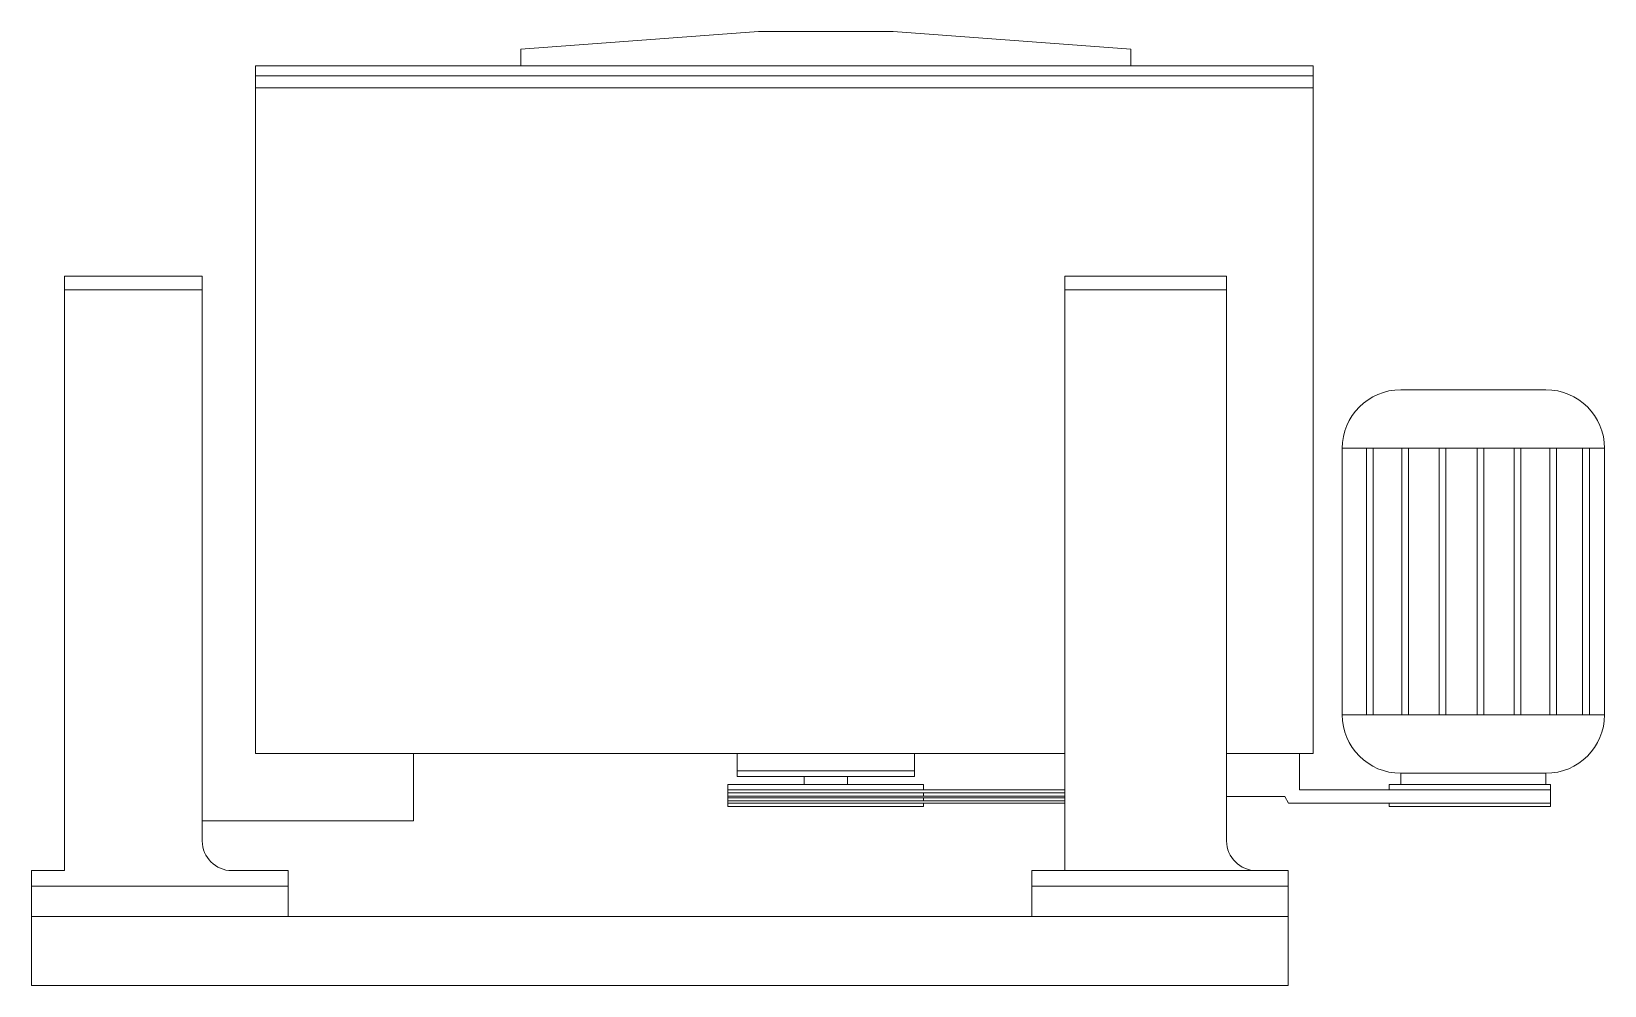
# Model space of a CAD drawing. Extents: x 5111.48 to 5118.93, y 6456.25 to 6460.77.
import ezdxf

# ---------------------------------------------------------------- set-up
doc = ezdxf.new("R2010")
doc.units = 0

msp = doc.modelspace()

# ---------------------------------------------------------------- linework, layer by layer
at = {"lineweight": 5}
for p, q in [((5113.7973, 6460.6877), (5114.9219, 6460.772)), ((5114.9219, 6460.772), (5115.2405, 6460.772)), ((5115.5591, 6460.772), (5115.2405, 6460.772)), ((5116.6837, 6460.6877), (5115.5591, 6460.772)), ((5113.7973, 6460.6092), (5113.7973, 6460.6877)), ((5116.6837, 6460.6092), (5116.6837, 6460.6877)), ((5112.5411, 6460.5615), (5112.5411, 6460.6092)), ((5112.5411, 6460.6092), (5117.5475, 6460.6092)), ((5117.5475, 6460.6092), (5117.5475, 6460.5615)), ((5112.5411, 6460.5615), (5117.5475, 6460.5615)), ((5112.5411, 6457.3516), (5112.5411, 6460.5615)), ((5112.5411, 6460.5051), (5117.5475, 6460.5051)), ((5117.5475, 6457.3516), (5117.5475, 6460.5615)), ((5111.6367, 6456.8377), (5111.6367, 6459.6137)), ((5111.6367, 6459.6137), (5112.2891, 6459.6137)), ((5112.2891, 6459.6137), (5112.2891, 6459.5483)), ((5116.3719, 6456.8377), (5116.3719, 6459.6137)), ((5116.4854, 6459.6137), (5116.3719, 6459.6137)), ((5116.4854, 6459.6137), (5117.1377, 6459.6137)), ((5117.1377, 6459.6137), (5117.1377, 6459.5483)), ((5112.2891, 6459.5483), (5111.6367, 6459.5483)), ((5112.2891, 6459.5483), (5112.2891, 6456.9379)), ((5116.4854, 6459.5483), (5116.3719, 6459.5483)), ((5117.1377, 6459.5483), (5116.4854, 6459.5483)), ((5117.1377, 6459.5483), (5117.1377, 6456.9379)), ((5117.9621, 6459.0751), (5118.3055, 6459.0751)), ((5118.6489, 6459.0751), (5118.3055, 6459.0751)), ((5117.6846, 6458.7976), (5118.9264, 6458.7976)), ((5117.6846, 6457.5361), (5118.3055, 6457.5361)), ((5118.9264, 6457.5361), (5118.3055, 6457.5361)), ((5113.2892, 6457.3516), (5112.5411, 6457.3516)), ((5113.2892, 6457.0337), (5113.2892, 6457.3516)), ((5113.2892, 6457.3516), (5116.3719, 6457.3516)), ((5114.8206, 6457.3516), (5114.8206, 6457.2437)), ((5115.6605, 6457.3516), (5115.6605, 6457.2437)), ((5117.1377, 6457.3516), (5117.5475, 6457.3516)), ((5117.4824, 6457.3516), (5117.4824, 6457.1808)), ((5114.8206, 6457.2696), (5115.2405, 6457.2696)), ((5114.8206, 6457.2437), (5115.2405, 6457.2437)), ((5115.1377, 6457.2437), (5115.1377, 6457.2048)), ((5115.6605, 6457.2696), (5115.2405, 6457.2696)), ((5115.6605, 6457.2437), (5115.2405, 6457.2437)), ((5115.3433, 6457.2437), (5115.3433, 6457.2048)), ((5117.9621, 6457.2586), (5117.9621, 6457.2048)), ((5118.6489, 6457.2586), (5118.6489, 6457.2048)), ((5115.1377, 6457.2048), (5114.7774, 6457.2048)), ((5114.7774, 6457.2048), (5114.7774, 6457.1014)), ((5114.7774, 6457.1808), (5116.3719, 6457.1808)), ((5114.7774, 6457.1664), (5116.3719, 6457.1664)), ((5114.7774, 6457.1505), (5116.3719, 6457.1505)), ((5114.7774, 6457.142), (5116.3719, 6457.142)), ((5115.1377, 6457.2048), (5115.2405, 6457.2048)), ((5115.3433, 6457.2048), (5115.2405, 6457.2048)), ((5115.3433, 6457.2048), (5115.7036, 6457.2048)), ((5115.7036, 6457.2048), (5115.7036, 6457.1808)), ((5115.7036, 6457.1664), (5115.7036, 6457.1505)), ((5115.7036, 6457.142), (5115.7036, 6457.1274)), ((5117.1377, 6457.1485), (5117.4126, 6457.1485)), ((5117.4304, 6457.1164), (5117.4126, 6457.1485)), ((5117.4824, 6457.1808), (5118.6702, 6457.1808)), ((5118.3099, 6457.2048), (5117.9069, 6457.2048)), ((5117.9069, 6457.2048), (5117.9069, 6457.1808)), ((5117.9069, 6457.2048), (5117.9069, 6457.1808)), ((5118.3099, 6457.2048), (5118.6702, 6457.2048)), ((5118.6702, 6457.2048), (5118.6702, 6457.1808)), ((5118.6702, 6457.2048), (5118.6702, 6457.1014)), ((5118.6702, 6457.1664), (5118.6702, 6457.1505)), ((5118.6702, 6457.142), (5118.6702, 6457.1274)), ((5114.7774, 6457.1274), (5116.3719, 6457.1274)), ((5114.7774, 6457.1164), (5116.3719, 6457.1164)), ((5114.7774, 6457.1014), (5115.2405, 6457.1014)), ((5115.7036, 6457.1014), (5115.2405, 6457.1014)), ((5115.7036, 6457.1164), (5115.7036, 6457.1014)), ((5117.4824, 6457.1164), (5117.4304, 6457.1164)), ((5117.4824, 6457.1164), (5118.6702, 6457.1164)), ((5117.9069, 6457.1164), (5117.9069, 6457.1014)), ((5117.9069, 6457.1164), (5117.9069, 6457.1014)), ((5117.9069, 6457.1014), (5118.2071, 6457.1014)), ((5118.6702, 6457.1014), (5118.2071, 6457.1014)), ((5118.6702, 6457.1164), (5118.6702, 6457.1014)), ((5112.2891, 6457.0337), (5113.2892, 6457.0337)), ((5111.4805, 6456.7244), (5111.4805, 6456.7975)), ((5111.4805, 6456.7975), (5111.6367, 6456.7975)), ((5111.6367, 6456.8377), (5111.6367, 6456.7975)), ((5112.4294, 6456.7975), (5112.6949, 6456.7975)), ((5112.6949, 6456.7244), (5112.6949, 6456.7975)), ((5116.2156, 6456.7244), (5116.2156, 6456.7975)), ((5116.2156, 6456.7975), (5116.3719, 6456.7975)), ((5116.3719, 6456.8377), (5116.3719, 6456.7975)), ((5116.3719, 6456.7975), (5117.0289, 6456.7975)), ((5117.0289, 6456.7975), (5117.2781, 6456.7975)), ((5117.2781, 6456.7975), (5117.4291, 6456.7975)), ((5117.4291, 6456.7975), (5117.4291, 6456.58)), ((5111.4805, 6456.58), (5111.4805, 6456.7244)), ((5111.4805, 6456.7244), (5112.6949, 6456.7244)), ((5112.6949, 6456.7244), (5112.6949, 6456.58)), ((5116.2156, 6456.58), (5116.2156, 6456.7244)), ((5116.2156, 6456.7244), (5117.43, 6456.7244)), ((5111.4805, 6456.2533), (5111.4805, 6456.58)), ((5111.4805, 6456.58), (5117.175, 6456.58)), ((5117.4291, 6456.58), (5117.175, 6456.58)), ((5117.4291, 6456.58), (5117.4291, 6456.2533)), ((5111.9982, 6456.2533), (5111.4805, 6456.2533)), ((5111.9982, 6456.2533), (5117.4291, 6456.2533))]:
    msp.add_line(p, q, dxfattribs=at)
at = {"color": 0, "linetype": 'ByBlock', "lineweight": 5}
for p, q in [((5117.6846, 6457.5361), (5117.6846, 6458.7976)), ((5117.7993, 6457.5361), (5117.7993, 6458.7976)), ((5117.8313, 6457.5361), (5117.8313, 6458.7976)), ((5117.9672, 6457.5361), (5117.9672, 6458.7976)), ((5117.9992, 6457.5361), (5117.9992, 6458.7976)), ((5118.1431, 6457.5361), (5118.1431, 6458.7976)), ((5118.1751, 6457.5361), (5118.1751, 6458.7976)), ((5118.3229, 6457.5361), (5118.3229, 6458.7976)), ((5118.3549, 6457.5361), (5118.3549, 6458.7976)), ((5118.4988, 6457.5361), (5118.4988, 6458.7976)), ((5118.5308, 6457.5361), (5118.5308, 6458.7976)), ((5118.6667, 6457.5361), (5118.6667, 6458.7976)), ((5118.6987, 6457.5361), (5118.6987, 6458.7976)), ((5118.8225, 6457.5361), (5118.8225, 6458.7976)), ((5118.8545, 6457.5361), (5118.8545, 6458.7976)), ((5118.9264, 6457.5361), (5118.9264, 6458.7976)), ((5117.9621, 6457.2586), (5118.3055, 6457.2586)), ((5118.6489, 6457.2586), (5118.3055, 6457.2586))]:
    msp.add_line(p, q, dxfattribs=at)
at = {"lineweight": 5}
for centre, radius, start, end in [((5117.9621, 6458.7976), 0.2775, 90, 180), ((5118.6489, 6458.7976), 0.2775, 0, 90), ((5112.4294, 6456.9379), 0.1403, 180, 270), ((5117.2781, 6456.9379), 0.1403, 180, 270)]:
    msp.add_arc(centre, radius, start, end, dxfattribs=at)
at = {"color": 0, "linetype": 'ByBlock', "lineweight": 5}
for centre, start, end in [((5117.9621, 6457.5361), 180, 270), ((5118.6489, 6457.5361), 270, 0)]:
    msp.add_arc(centre, 0.2775, start, end, dxfattribs=at)

doc.saveas('drawing.dxf')
